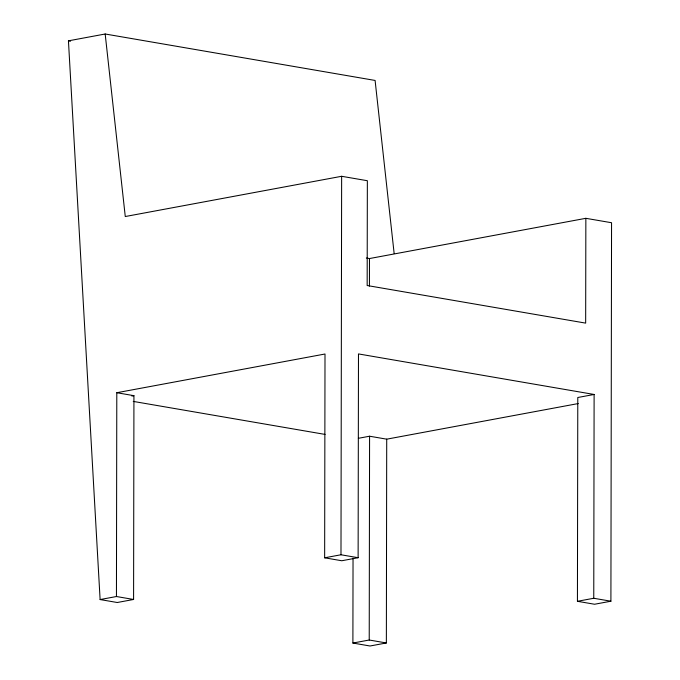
<?xml version="1.0" encoding="UTF-8"?>
<svg xmlns="http://www.w3.org/2000/svg" width="680" height="680" viewBox="0 0 680 680"><rect width="100%" height="100%" fill="white"/><g stroke="black" fill="none" stroke-linecap="round" stroke-linejoin="round"><path stroke-width="1.02" d="M394.145 253.478L375.096 80.444L105.179 34L68.442 40.834L100.113 599.556L116.442 596.521L116.798 392.725L325.006 354.008L324.649 557.804L341.793 560.754L358.122 557.711L358.479 353.923L594.116 394.468L593.759 598.264L577.431 601.298L577.788 397.502L594.116 394.468M100.113 599.556L117.249 602.505L133.586 599.471L133.934 395.675L116.798 392.725M324.649 557.804L340.986 554.769L341.64 176.29L367.353 180.719L367.166 285.524L585.667 323.119L585.854 218.314L611.558 222.734L610.904 601.213L594.567 604.248L577.431 601.298M578.272 403.554L386.716 439.169L386.359 642.965L370.03 646L352.894 643.05L353.039 558.135M369.435 286.076L369.478 258.553L585.854 218.314M352.894 643.05L369.223 640.016L369.58 436.22L386.716 439.169M341.64 176.29L125.273 216.529L105.179 34M131.894 396.058L133.934 395.675M358.351 438.311L369.58 436.22M68.442 40.834L70.533 41.191M366.341 258.009L369.478 258.553M133.246 401.404L325.1 434.418M340.986 554.769L358.122 557.711M593.759 598.264L610.904 601.213M116.442 596.521L133.586 599.471M369.223 640.016L386.359 642.965"/></g></svg>
